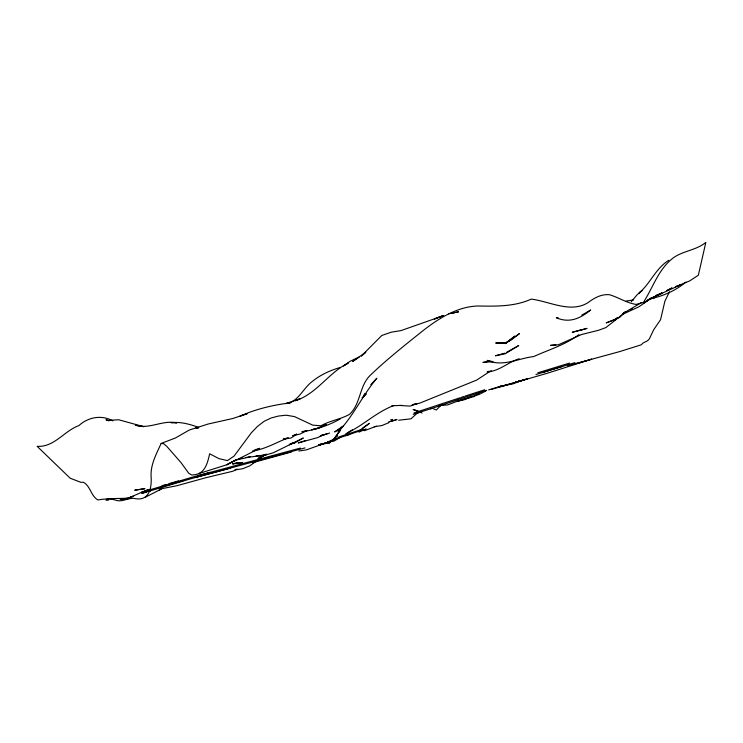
<?xml version="1.0" encoding="UTF-8"?>
<svg xmlns="http://www.w3.org/2000/svg" width="743" height="743" viewBox="0 0 743 743"><rect width="100%" height="100%" fill="white"/><g stroke="black" fill="none" stroke-linecap="round" stroke-linejoin="round"><path stroke-width="1.11" d="M300.302 398.703L285.795 403.57L290.049 402.938C272.895 404.981 255.833 409.096 240.035 416.145L247.28 413.656L232.763 418.513L208.096 424.03L189.131 430.113L175.469 437.971L161.138 443.46C156.485 453.75 150.81 463.818 151.033 475.622C151.962 486.628 149.891 500.828 135.978 498.757C129.421 496.844 123.877 501.804 117.32 500.643C110.93 498.386 104.531 498.748 97.927 499.974C90.925 496.073 90.442 485.876 83.309 482.226L80.941 482.337L70.176 478.223L37.15 446.339C54.406 447.351 63.982 431.014 78.934 425.563C88.222 417.027 101.717 414.631 112.917 420.9M669.443 291.841L664.892 301.184L660.546 319.731L653.747 329.651L649.224 339.105L647.329 340.898L643.122 342.969L641.237 344.817L619.356 351.68L567.745 365.779M363.689 395.443L364.869 393.53M341.046 427.132L338.019 432.008C353.436 416.108 362.658 395.053 376.905 378.187L370.794 384.679M334.87 437.859L340.573 429.928L333.087 440.042L327.802 441.871M631.234 301.779L637.169 294.692L641.961 290.559M362.389 397.969L366.197 393.864L362.138 397.793M332.158 440.274L329.112 443.543L326.957 442.958M625.448 311.438L619.746 317.317L606.186 322.908L615.548 319.444L617.758 317.475M440.989 405.269L436.364 409.987L433.661 408.929M298.872 451.001L306.488 449.84L328.127 442.113L318.654 445.159L326.103 443.422L333.087 440.042L337.424 435.779L335.687 436.949M418.374 412.086L410.972 418.82L398.629 420.232M642.073 290.476L639.11 293.058C650.441 283.38 655.855 268.121 668.811 260.31M365.101 352.879L361.377 356.036L381.791 335.492L391.199 332.195L401.09 330.579L443.747 315.543L434.386 319.016L441.518 316.128M617.563 317.521L613.542 320.855L615.548 319.444M257.273 460.4L262.976 455.998L265.966 454.54L260.942 456.954M578.955 334.61C565.544 344.771 548.91 349.656 533.706 356.556C518.057 358.395 502.835 367.181 487.129 360.383L493.027 361.646L482.913 362.445L488.272 361.358M358.284 431.72L369.401 423.352L362.751 427.931M318.58 445.512L321.05 443.72M256.456 461.031L249.862 465.815L242.747 468.722L235.132 469.892M365.844 352.247L352.591 361.535L359.231 356.946L350.111 361.274L343.498 365.946L348.235 363.095C328.555 372.624 316.824 393.864 295.333 400.737L299.308 399.112M480.572 391.942L473.941 396.567L457.001 401.341L447.667 404.916L438.686 405.641M161.138 443.46L163.599 443.692L166.738 446.302L180.911 462.471L188.787 473.328L191.657 474.972C204.641 475.037 207.26 464.254 209.656 453.778L218.981 458.645L227.469 460.586L234.119 456.026L251.366 432.77L257.505 426.389L264.034 421.374L271.028 418.021L278.411 416.052L286.111 415.207L294.451 416.591L312.757 425.135L320.883 425.795C329.957 420.603 340.405 419.423 349.433 414.408C360.847 403.988 359.129 386.109 370.163 375.391C386.351 359.844 403.904 345.941 421.411 331.935C437.553 319.128 456.443 306.785 477.619 305.986C495.795 306.311 514.416 306.766 531.273 299.113C549.653 301.379 570.336 313.435 587.899 302.735C594.121 297.98 601.356 293.94 609.455 294.702C618.538 297.441 626.572 302.903 636.036 304.435L643.401 302.382C652.651 288.163 657.759 271.139 671.031 259.678C680.978 250.781 695.541 250.967 705.85 242.357L698.346 275.226L689.625 280.947L675.396 286.798L680.402 284.894L650.041 298.751M491.207 370.581L476.644 380.1L419.637 403.189L412.142 404.777L417.343 403.579L410.117 406.105L399.595 405.464M296.671 434.293L290.931 438.073L283.278 439.094L287.411 438.036M641.116 302.8L623.386 313.23M345.616 434.033L352.368 429.825M340.758 437.033L333.978 441.156L330.616 441.323M685.882 282.071C675.573 290.754 662.663 296.373 649.298 298.992L654.462 297.627L647.227 300.135M581.806 315.134L590.694 309.98C580.125 318.533 569.677 323.4 556.331 317.8L558.365 317.958M237.017 469L233.098 471.183L206.285 477.61L176.815 485.736L160.562 488.931M266.412 454.27L257.533 458.988M259.056 457.725L261.016 456.639M393.809 405.529C376.803 411.91 363.847 424.875 347.659 432.77M328.072 442.289L329.678 442.326L338.687 437.627M294.191 442.336L289.333 444.751L296.476 441.909L303.311 437.998L273.313 452.766L265.975 454.892L248.366 457.289L235.55 460.103M340.359 418.876C328.517 425.525 315.338 430.03 301.881 431.748L307.082 430.531L300.126 434.005L292.677 435.769L296.633 434.079M485.848 390.985L478.91 394.57L471.545 396.613M504.887 353.148L495.423 355.776L505.203 353.779L518.753 345.532L506.875 352.136M259.075 457.753L266.115 454.187M289.315 403.115C299.578 398.972 303.896 387.512 312.608 381.196C320.772 374.602 330.477 370.33 340.48 367.386M648.927 299.383L662.059 293.197L650.181 298.862L643.447 303.153L652.205 297.544L638.934 306.785L622.764 314.252L624.733 312.747L605.851 327.598L598.654 330.245L581.583 334.517L558.272 344.826L550.479 345.374L555.885 344.891M145.173 497.299L161.147 489.135L159.039 490.157M661.799 293.002L655.577 295.714M649.976 298.779L652.911 297.395M359.12 432.073L366.16 428.86M630.194 309.822L632.321 308.865M288.442 437.776C276.405 442.345 265.297 449.246 252.36 451.066M364.061 429.463L335.808 439.029M147.643 489.693L129.236 497.717L133.266 496.305L127.034 498.442M361.451 429.38L362.714 428.85M360.244 429.9L338.929 436.921M519.181 358.739C507.924 362.352 499.342 371.101 487.102 372.02L489.089 371.212M290.606 443.785L292.036 443.2M388.97 422.646L381.846 425.553L374.24 426.723M517.091 381.735L520.304 380.908L513.19 383.815L500.141 386.314M655.484 295.742L661.669 293.253M333.189 439.447L334.285 439.067M364.302 430.773L376.478 426.148M329.753 441.277L333.783 439.865L330.551 440.636M455.515 400.542L430.587 408.845M455.849 400.375L486.628 390.316M305.02 447.899L191.332 478.613L141.987 493.333L141.644 492.275L150.467 489.358M141.987 493.333L146.882 491.69M460.354 397.691L413.972 412.941M461.319 397.375L464.217 396.4M465.183 396.075L484.603 389.769M254.403 450.072L259.66 448.335L226.977 464.709L198.492 473.681M141.644 492.275L190.997 477.554L300.423 448.075M438.881 406.105L441.082 405.381M415.504 413.665L420.492 412.049M305.522 440.571L298.249 442.93L317.447 437.664L324.496 434.506L321.338 435.537M345.662 435.723L349.832 434.376M432.045 408.344L413.257 414.325M490.974 389.546L546.811 373.395L591.707 359.166L587.639 360.364M537.83 372.782L569.528 363.095M535.944 374.546L574.952 362.649M496.909 387.335L498.767 386.75M543.477 372.243L548.483 370.683M329.632 433.058L320.242 435.974M157.627 488.225L161.324 487.083M496.036 387.605L488.625 389.889M397.068 419.433L388.57 421.968M549.978 370.144L559.442 367.265M161.983 485.727L165.968 484.52M162.318 486.776L166.302 485.569M396.214 419.869L390.326 421.625M330.969 440.673L333.087 440.042M517.407 381.781L498.237 387.122L505.667 385.301L500.197 386.276M560.092 367.153L561.968 366.587M525.422 379.394L516.942 381.921L527.641 378.754L515.187 382.404L524.762 379.682M168.986 483.628L178.561 480.879M167.314 485.281L171.336 484.092M518.085 381.549L520.304 380.908M291.386 452.032L252.444 462.74M172.348 483.804L176.388 482.644M321.097 435.454L327.403 433.661M586.589 360.661L572.927 364.507M177.224 482.411L178.905 481.938M179.741 481.705L183.112 480.767M273.684 455.905L265.567 458.134M210.241 472.334L198.121 475.604M260.44 459.518L264.731 458.366M195.39 477.48L230.061 468.276M289.891 444.082L295.055 442.763L290.81 443.794M246.044 457.567L250.307 456.574M451.085 313.397L458.58 311.828L448.791 313.787M390.586 419.869L392.685 419.442M238.484 458.905L242.803 458.134M626.061 301.064L633.677 299.903M236.933 463.205L232.643 463.725L240.481 463.353M255.964 456.063L265.975 454.892M107.168 498.72L130.852 498.2L120.645 498.683M130.192 498.479L120.022 499.101L127.842 498.655M391.737 405.78L401.972 405.372M105.924 500.169L108.348 500.262M198.251 428.209L195.669 427.55L197.629 428.247M418.188 411.028L413.136 409.486L422.07 413.006M198.78 427.429C189.985 424.244 180.642 421.597 171.206 422.683L176.806 422.906C162.689 419.637 149.306 429.723 135.337 425.172L143.696 426.658L118.657 419.758L108.497 420.38L105.933 419.804L108.896 420.919M327.589 441.602L329.678 442.326M150.132 490.074L150.467 491.123M325.016 443.134A231.045 4.83 -18.8 0 1 318.793 445.066M514.639 336.245L506.187 342.95L503.949 343.507L510.943 340.164L519.441 333.616L506.187 342.95L495.869 343.034L506.187 342.95L514.639 336.245M343.526 426.036L334.833 431.85L343.526 426.036M235.949 459.871L226.977 464.709L235.949 459.871M671.821 288.043L666.861 290.559L671.886 288.015M326.056 424.476L319.1 427.968L311.661 429.742L316.843 428.47L326.056 424.476M470.542 397.05L464.468 399.669L457.001 401.341L470.56 397.031M581.899 329.799L579.679 330.421L587.044 328.387L572.259 332.27L581.899 329.799M144.792 488.671L134.873 490.176L144.792 488.671M242.627 462.452L232.643 463.725L242.627 462.452"/></g></svg>
